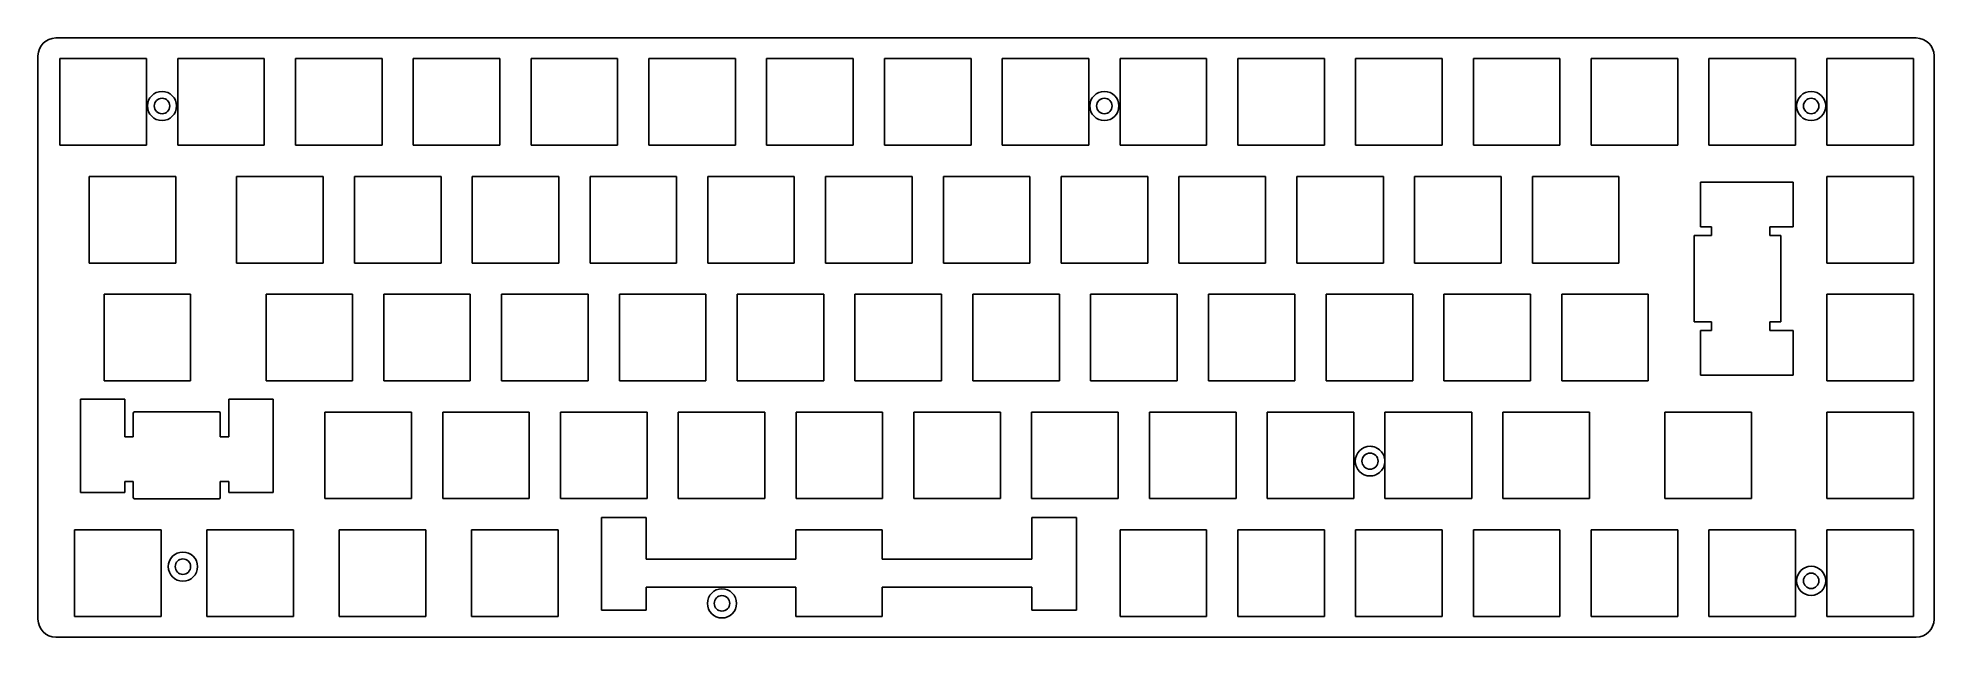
# Model space of a CAD drawing. Header units: millimetres. Extents: x 108 to 261, y 183 to 231.
import ezdxf

# ---------------------------------------------------------------- set-up
doc = ezdxf.new("R2010")
doc.units = ezdxf.units.MM
doc.header["$LTSCALE"] = 30.734
doc.layers.get('0').update_dxf_attribs({"linetype": 'CONTINUOUS'})

msp = doc.modelspace()

# ---------------------------------------------------------------- linework, layer by layer
at = {"color": 7, "linetype": 'Continuous'}
for p, q in [((259.43, 231.28), (109.01, 231.28)), ((107.56, 229.83), (107.56, 184.28)), ((109.33, 229.61), (109.33, 222.61)), ((116.33, 229.61), (109.33, 229.61)), ((116.33, 222.61), (116.33, 229.61)), ((118.86, 229.61), (118.86, 222.61)), ((125.86, 229.61), (118.86, 229.61)), ((125.86, 222.61), (125.86, 229.61)), ((128.38, 229.61), (128.38, 222.61)), ((135.38, 229.61), (128.38, 229.61)), ((135.38, 222.61), (135.38, 229.61)), ((137.91, 229.61), (137.91, 222.61)), ((144.91, 229.61), (137.91, 229.61)), ((144.91, 222.61), (144.91, 229.61)), ((147.43, 229.61), (147.43, 222.61)), ((154.43, 229.61), (147.43, 229.61)), ((154.43, 222.61), (154.43, 229.61)), ((156.96, 229.61), (156.96, 222.61)), ((163.96, 229.61), (156.96, 229.61)), ((163.96, 222.61), (163.96, 229.61)), ((166.48, 229.61), (166.48, 222.61)), ((173.48, 229.61), (166.48, 229.61)), ((173.48, 222.61), (173.48, 229.61)), ((176.01, 229.61), (176.01, 222.61)), ((183.01, 229.61), (176.01, 229.61)), ((183.01, 222.61), (183.01, 229.61)), ((185.53, 229.61), (185.53, 222.61)), ((192.53, 229.61), (185.53, 229.61)), ((192.53, 222.61), (192.53, 229.61)), ((195.06, 229.61), (195.06, 222.61)), ((202.06, 229.61), (195.06, 229.61)), ((202.06, 222.61), (202.06, 229.61)), ((204.58, 229.61), (204.58, 222.61)), ((211.58, 229.61), (204.58, 229.61)), ((211.58, 222.61), (211.58, 229.61)), ((221.11, 229.61), (214.11, 229.61)), ((214.11, 229.61), (214.11, 222.61)), ((221.11, 222.61), (221.11, 229.61)), ((230.63, 229.61), (223.63, 229.61)), ((223.63, 229.61), (223.63, 222.61)), ((230.63, 222.61), (230.63, 229.61)), ((240.16, 229.61), (233.16, 229.61)), ((233.16, 229.61), (233.16, 222.61)), ((240.16, 222.61), (240.16, 229.61)), ((249.68, 229.61), (242.68, 229.61)), ((242.68, 229.61), (242.68, 222.61)), ((249.68, 222.61), (249.68, 229.61)), ((259.21, 229.61), (252.21, 229.61)), ((252.21, 229.61), (252.21, 222.61)), ((259.21, 222.61), (259.21, 229.61)), ((260.88, 184.28), (260.88, 229.83)), ((109.33, 222.61), (116.33, 222.61)), ((118.86, 222.61), (125.86, 222.61)), ((128.38, 222.61), (135.38, 222.61)), ((137.91, 222.61), (144.91, 222.61)), ((147.43, 222.61), (154.43, 222.61)), ((156.96, 222.61), (163.96, 222.61)), ((166.48, 222.61), (173.48, 222.61)), ((176.01, 222.61), (183.01, 222.61)), ((185.53, 222.61), (192.53, 222.61)), ((195.06, 222.61), (202.06, 222.61)), ((204.58, 222.61), (211.58, 222.61)), ((214.11, 222.61), (221.11, 222.61)), ((223.63, 222.61), (230.63, 222.61)), ((233.16, 222.61), (240.16, 222.61)), ((242.68, 222.61), (249.68, 222.61)), ((252.21, 222.61), (259.21, 222.61)), ((111.71, 220.08), (111.71, 213.08)), ((118.71, 220.08), (111.71, 220.08)), ((118.71, 213.08), (118.71, 220.08)), ((123.62, 220.08), (123.62, 213.08)), ((130.62, 220.08), (123.62, 220.08)), ((130.62, 213.08), (130.62, 220.08)), ((133.15, 220.08), (133.15, 213.08)), ((140.15, 220.08), (133.15, 220.08)), ((140.15, 213.08), (140.15, 220.08)), ((142.67, 220.08), (142.67, 213.08)), ((149.67, 220.08), (142.67, 220.08)), ((149.67, 213.08), (149.67, 220.08)), ((152.2, 220.08), (152.2, 213.08)), ((159.2, 220.08), (152.2, 220.08)), ((159.2, 213.08), (159.2, 220.08)), ((161.72, 220.08), (161.72, 213.08)), ((168.72, 220.08), (161.72, 220.08)), ((168.72, 213.08), (168.72, 220.08)), ((171.25, 220.08), (171.25, 213.08)), ((178.25, 220.08), (171.25, 220.08)), ((178.25, 213.08), (178.25, 220.08)), ((180.77, 220.08), (180.77, 213.08)), ((187.77, 220.08), (180.77, 220.08)), ((187.77, 213.08), (187.77, 220.08)), ((190.3, 220.08), (190.3, 213.08)), ((197.3, 220.08), (190.3, 220.08)), ((197.3, 213.08), (197.3, 220.08)), ((199.82, 220.08), (199.82, 213.08)), ((206.82, 220.08), (199.82, 220.08)), ((206.82, 213.08), (206.82, 220.08)), ((216.35, 220.08), (209.35, 220.08)), ((209.35, 220.08), (209.35, 213.08)), ((216.35, 213.08), (216.35, 220.08)), ((225.87, 220.08), (218.87, 220.08)), ((218.87, 220.08), (218.87, 213.08)), ((225.87, 213.08), (225.87, 220.08)), ((235.4, 220.08), (228.4, 220.08)), ((228.4, 220.08), (228.4, 213.08)), ((235.4, 213.08), (235.4, 220.08)), ((249.49, 219.62), (241.99, 219.62)), ((241.99, 219.62), (241.99, 216.02)), ((249.49, 216.02), (249.49, 219.62)), ((259.21, 220.08), (252.21, 220.08)), ((252.21, 220.08), (252.21, 213.08)), ((259.21, 213.08), (259.21, 220.08)), ((242.89, 215.32), (241.49, 215.32)), ((241.49, 215.32), (241.49, 208.32)), ((241.99, 216.02), (242.89, 216.02)), ((242.89, 216.02), (242.89, 215.32)), ((247.59, 216.02), (249.49, 216.02)), ((247.59, 215.32), (247.59, 216.02)), ((248.49, 215.32), (247.59, 215.32)), ((248.49, 208.32), (248.49, 215.32)), ((111.71, 213.08), (118.71, 213.08)), ((123.62, 213.08), (130.62, 213.08)), ((133.15, 213.08), (140.15, 213.08)), ((142.67, 213.08), (149.67, 213.08)), ((152.2, 213.08), (159.2, 213.08)), ((161.72, 213.08), (168.72, 213.08)), ((171.25, 213.08), (178.25, 213.08)), ((180.77, 213.08), (187.77, 213.08)), ((190.3, 213.08), (197.3, 213.08)), ((199.82, 213.08), (206.82, 213.08)), ((209.35, 213.08), (216.35, 213.08)), ((218.87, 213.08), (225.87, 213.08)), ((228.4, 213.08), (235.4, 213.08)), ((252.21, 213.08), (259.21, 213.08)), ((112.9, 210.56), (112.9, 203.56)), ((119.9, 210.56), (112.9, 210.56)), ((119.9, 203.56), (119.9, 210.56)), ((126, 210.56), (126, 203.56)), ((133, 210.56), (126, 210.56)), ((133, 203.56), (133, 210.56)), ((135.52, 210.56), (135.52, 203.56)), ((142.52, 210.56), (135.52, 210.56)), ((142.52, 203.56), (142.52, 210.56)), ((145.05, 210.56), (145.05, 203.56)), ((152.05, 210.56), (145.05, 210.56)), ((152.05, 203.56), (152.05, 210.56)), ((154.57, 210.56), (154.57, 203.56)), ((161.57, 210.56), (154.57, 210.56)), ((161.57, 203.56), (161.57, 210.56)), ((164.1, 210.56), (164.1, 203.56)), ((171.1, 210.56), (164.1, 210.56)), ((171.1, 203.56), (171.1, 210.56)), ((173.62, 210.56), (173.62, 203.56)), ((180.62, 210.56), (173.62, 210.56)), ((180.62, 203.56), (180.62, 210.56)), ((183.15, 210.56), (183.15, 203.56)), ((190.15, 210.56), (183.15, 210.56)), ((190.15, 203.56), (190.15, 210.56)), ((199.67, 210.56), (192.67, 210.56)), ((192.67, 210.56), (192.67, 203.56)), ((199.67, 203.56), (199.67, 210.56)), ((209.2, 210.56), (202.2, 210.56)), ((202.2, 210.56), (202.2, 203.56)), ((209.2, 203.56), (209.2, 210.56)), ((218.72, 210.56), (211.72, 210.56)), ((211.72, 210.56), (211.72, 203.56)), ((218.72, 203.56), (218.72, 210.56)), ((228.25, 210.56), (221.25, 210.56)), ((221.25, 210.56), (221.25, 203.56)), ((228.25, 203.56), (228.25, 210.56)), ((237.77, 210.56), (230.77, 210.56)), ((230.77, 210.56), (230.77, 203.56)), ((237.77, 203.56), (237.77, 210.56)), ((259.21, 210.56), (252.21, 210.56)), ((252.21, 210.56), (252.21, 203.56)), ((259.21, 203.56), (259.21, 210.56)), ((241.49, 208.32), (242.89, 208.32)), ((242.89, 207.62), (241.99, 207.62)), ((241.99, 207.62), (241.99, 204.02)), ((242.89, 208.32), (242.89, 207.62)), ((247.59, 208.32), (248.49, 208.32)), ((247.59, 207.62), (247.59, 208.32)), ((249.49, 207.62), (247.59, 207.62)), ((249.49, 204.02), (249.49, 207.62)), ((241.99, 204.02), (249.49, 204.02)), ((112.9, 203.56), (119.9, 203.56)), ((126, 203.56), (133, 203.56)), ((135.52, 203.56), (142.52, 203.56)), ((145.05, 203.56), (152.05, 203.56)), ((154.57, 203.56), (161.57, 203.56)), ((164.1, 203.56), (171.1, 203.56)), ((173.62, 203.56), (180.62, 203.56)), ((183.15, 203.56), (190.15, 203.56)), ((192.67, 203.56), (199.67, 203.56)), ((202.2, 203.56), (209.2, 203.56)), ((211.72, 203.56), (218.72, 203.56)), ((221.25, 203.56), (228.25, 203.56)), ((230.77, 203.56), (237.77, 203.56)), ((252.21, 203.56), (259.21, 203.56)), ((110.99, 194.53), (110.99, 202.08)), ((110.99, 202.08), (114.59, 202.08)), ((114.59, 202.08), (114.59, 199.02)), ((115.27, 200.95), (115.27, 199.02)), ((122.2, 201.05), (115.37, 201.05)), ((122.3, 199.02), (122.3, 200.95)), ((122.99, 199.02), (122.99, 202.08)), ((122.99, 202.08), (126.59, 202.08)), ((126.59, 202.08), (126.59, 194.53)), ((130.76, 201.03), (130.76, 194.03)), ((137.76, 201.03), (130.76, 201.03)), ((137.76, 194.03), (137.76, 201.03)), ((140.29, 201.03), (140.29, 194.03)), ((147.29, 201.03), (140.29, 201.03)), ((147.29, 194.03), (147.29, 201.03)), ((149.81, 201.03), (149.81, 194.03)), ((156.81, 201.03), (149.81, 201.03)), ((156.81, 194.03), (156.81, 201.03)), ((159.34, 201.03), (159.34, 194.03)), ((166.34, 201.03), (159.34, 201.03)), ((166.34, 194.03), (166.34, 201.03)), ((168.86, 201.03), (168.86, 194.03)), ((175.86, 201.03), (168.86, 201.03)), ((175.86, 194.03), (175.86, 201.03)), ((178.39, 201.03), (178.39, 194.03)), ((185.39, 201.03), (178.39, 201.03)), ((185.39, 194.03), (185.39, 201.03)), ((194.91, 201.03), (187.91, 201.03)), ((187.91, 201.03), (187.91, 194.03)), ((194.91, 194.03), (194.91, 201.03)), ((204.44, 201.03), (197.44, 201.03)), ((197.44, 201.03), (197.44, 194.03)), ((204.44, 194.03), (204.44, 201.03)), ((213.96, 201.03), (206.96, 201.03)), ((206.96, 201.03), (206.96, 194.03)), ((213.96, 194.03), (213.96, 201.03)), ((223.49, 201.03), (216.48, 201.03)), ((216.48, 201.03), (216.48, 194.03)), ((223.49, 194.03), (223.49, 201.03)), ((233.01, 201.03), (226.01, 201.03)), ((226.01, 201.03), (226.01, 194.03)), ((233.01, 194.03), (233.01, 201.03)), ((246.11, 201.03), (239.11, 201.03)), ((239.11, 201.03), (239.11, 194.03)), ((246.11, 194.03), (246.11, 201.03)), ((259.21, 201.03), (252.21, 201.03)), ((252.21, 201.03), (252.21, 194.03)), ((259.21, 194.03), (259.21, 201.03)), ((115.27, 199.02), (114.59, 199.02)), ((122.99, 199.02), (122.3, 199.02)), ((114.59, 195.42), (114.59, 194.53)), ((114.59, 195.42), (115.27, 195.42)), ((115.27, 195.42), (115.27, 194.12)), ((122.3, 194.12), (122.3, 195.42)), ((122.3, 195.42), (122.99, 195.42)), ((122.99, 194.53), (122.99, 195.42)), ((114.59, 194.53), (110.99, 194.53)), ((115.37, 194.02), (122.2, 194.02)), ((126.59, 194.53), (122.99, 194.53)), ((130.76, 194.03), (137.76, 194.03)), ((140.29, 194.03), (147.29, 194.03)), ((149.81, 194.03), (156.81, 194.03)), ((159.34, 194.03), (166.34, 194.03)), ((168.86, 194.03), (175.86, 194.03)), ((178.39, 194.03), (185.39, 194.03)), ((187.91, 194.03), (194.91, 194.03)), ((197.44, 194.03), (204.44, 194.03)), ((206.96, 194.03), (213.96, 194.03)), ((216.48, 194.03), (223.49, 194.03)), ((226.01, 194.03), (233.01, 194.03)), ((239.11, 194.03), (246.11, 194.03)), ((252.21, 194.03), (259.21, 194.03)), ((153.13, 192.51), (153.13, 185.01)), ((156.73, 192.51), (153.13, 192.51)), ((156.73, 189.13), (156.73, 192.51)), ((191.53, 192.51), (187.93, 192.51)), ((187.93, 192.51), (187.93, 189.13)), ((191.53, 185.01), (191.53, 192.51)), ((110.51, 184.51), (110.51, 191.51)), ((110.51, 191.51), (117.51, 191.51)), ((117.51, 191.51), (117.51, 184.51)), ((121.21, 191.51), (121.21, 184.51)), ((128.21, 191.51), (121.21, 191.51)), ((128.21, 184.51), (128.21, 191.51)), ((131.91, 191.51), (131.91, 184.51)), ((138.91, 191.51), (131.91, 191.51)), ((138.91, 184.51), (138.91, 191.51)), ((142.61, 191.51), (142.61, 184.51)), ((149.61, 191.51), (142.61, 191.51)), ((149.61, 184.51), (149.61, 191.51)), ((168.83, 191.51), (168.83, 189.13)), ((175.83, 191.51), (168.83, 191.51)), ((175.83, 189.13), (175.83, 191.51)), ((202.06, 191.51), (195.06, 191.51)), ((195.06, 191.51), (195.06, 184.51)), ((202.06, 184.51), (202.06, 191.51)), ((211.58, 191.51), (204.58, 191.51)), ((204.58, 191.51), (204.58, 184.51)), ((211.58, 184.51), (211.58, 191.51)), ((221.11, 191.51), (214.11, 191.51)), ((214.11, 191.51), (214.11, 184.51)), ((221.11, 184.51), (221.11, 191.51)), ((230.63, 191.51), (223.63, 191.51)), ((223.63, 191.51), (223.63, 184.51)), ((230.63, 184.51), (230.63, 191.51)), ((240.16, 191.51), (233.16, 191.51)), ((233.16, 191.51), (233.16, 184.51)), ((240.16, 184.51), (240.16, 191.51)), ((242.68, 191.51), (249.68, 191.51)), ((242.68, 184.51), (242.68, 191.51)), ((249.68, 191.51), (249.68, 184.51)), ((252.21, 191.51), (259.21, 191.51)), ((252.21, 184.51), (252.21, 191.51)), ((259.21, 191.51), (259.21, 184.51)), ((168.83, 189.13), (156.73, 189.13)), ((187.93, 189.13), (175.83, 189.13)), ((156.73, 185.01), (156.73, 186.88)), ((156.73, 186.88), (168.83, 186.88)), ((168.83, 186.88), (168.83, 184.51)), ((175.83, 186.88), (187.93, 186.88)), ((175.83, 184.51), (175.83, 186.88)), ((187.93, 186.88), (187.93, 185.01)), ((117.51, 184.51), (110.51, 184.51)), ((121.21, 184.51), (128.21, 184.51)), ((131.91, 184.51), (138.91, 184.51)), ((142.61, 184.51), (149.61, 184.51)), ((153.13, 185.01), (156.73, 185.01)), ((168.83, 184.51), (175.83, 184.51)), ((187.93, 185.01), (191.53, 185.01)), ((195.06, 184.51), (202.06, 184.51)), ((204.58, 184.51), (211.58, 184.51)), ((214.11, 184.51), (221.11, 184.51)), ((223.63, 184.51), (230.63, 184.51)), ((233.16, 184.51), (240.16, 184.51)), ((249.68, 184.51), (242.68, 184.51)), ((259.21, 184.51), (252.21, 184.51)), ((109.01, 182.83), (259.43, 182.83))]:
    msp.add_line(p, q, dxfattribs=at)
for centre, radius in [((117.59, 225.78), 1.18), ((193.79, 225.78), 1.18), ((250.94, 225.78), 1.18), ((117.59, 225.78), 0.625), ((193.79, 225.78), 0.625), ((250.94, 225.78), 0.625), ((215.27, 197.06), 0.65), ((119.28, 188.53), 1.18), ((119.28, 188.53), 0.625), ((250.94, 187.38), 1.18), ((250.94, 187.38), 0.625), ((162.87, 185.56), 1.18), ((162.87, 185.56), 0.625)]:
    msp.add_circle(centre, radius, dxfattribs=at)
for centre, radius, start, end in [((109.01, 229.83), 1.45, 90, 180), ((259.43, 229.83), 1.45, 0, 90), ((115.37, 200.95), 0.1, 90, 180), ((122.2, 200.95), 0.1, 0, 90), ((215.27, 197.06), 1.2, 90.0026, 269.9979), ((115.37, 194.12), 0.1, 180, 270), ((122.2, 194.12), 0.1, 270, 360), ((109.01, 184.28), 1.45, 180, 270), ((259.43, 184.28), 1.45, 270, 360)]:
    msp.add_arc(centre, radius, start, end, dxfattribs=at)
for points, knots in [([(215.27, 198.26), (215.43, 198.26), (215.74, 198.2), (216.14, 197.93), (216.4, 197.52), (216.48, 197.21), (216.48, 197.05)], [0, 0, 0, 0, 0.249977, 0.500067, 0.749802, 1, 1, 1, 1]), ([(216.48, 197.07), (216.48, 196.91), (216.4, 196.6), (216.14, 196.19), (215.74, 195.92), (215.43, 195.86), (215.27, 195.86)], [0, 0, 0, 0, 0.250188, 0.499922, 0.750013, 1, 1, 1, 1])]:
    msp.add_open_spline(points, degree=3, knots=knots, dxfattribs=at)

doc.saveas('drawing.dxf')
